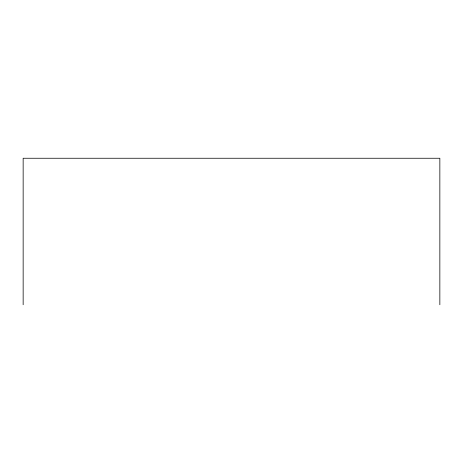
<?xml version="1.0" encoding="UTF-8"?>
<svg xmlns="http://www.w3.org/2000/svg" width="463" height="463" viewBox="0 0 463 463"><rect width="100%" height="100%" fill="white"/><g stroke="black" fill="none" stroke-linecap="round" stroke-linejoin="round"><path stroke-width="0.69" d="M439.85 304.747L439.85 158.253L23.15 158.253L23.15 304.747"/></g></svg>
